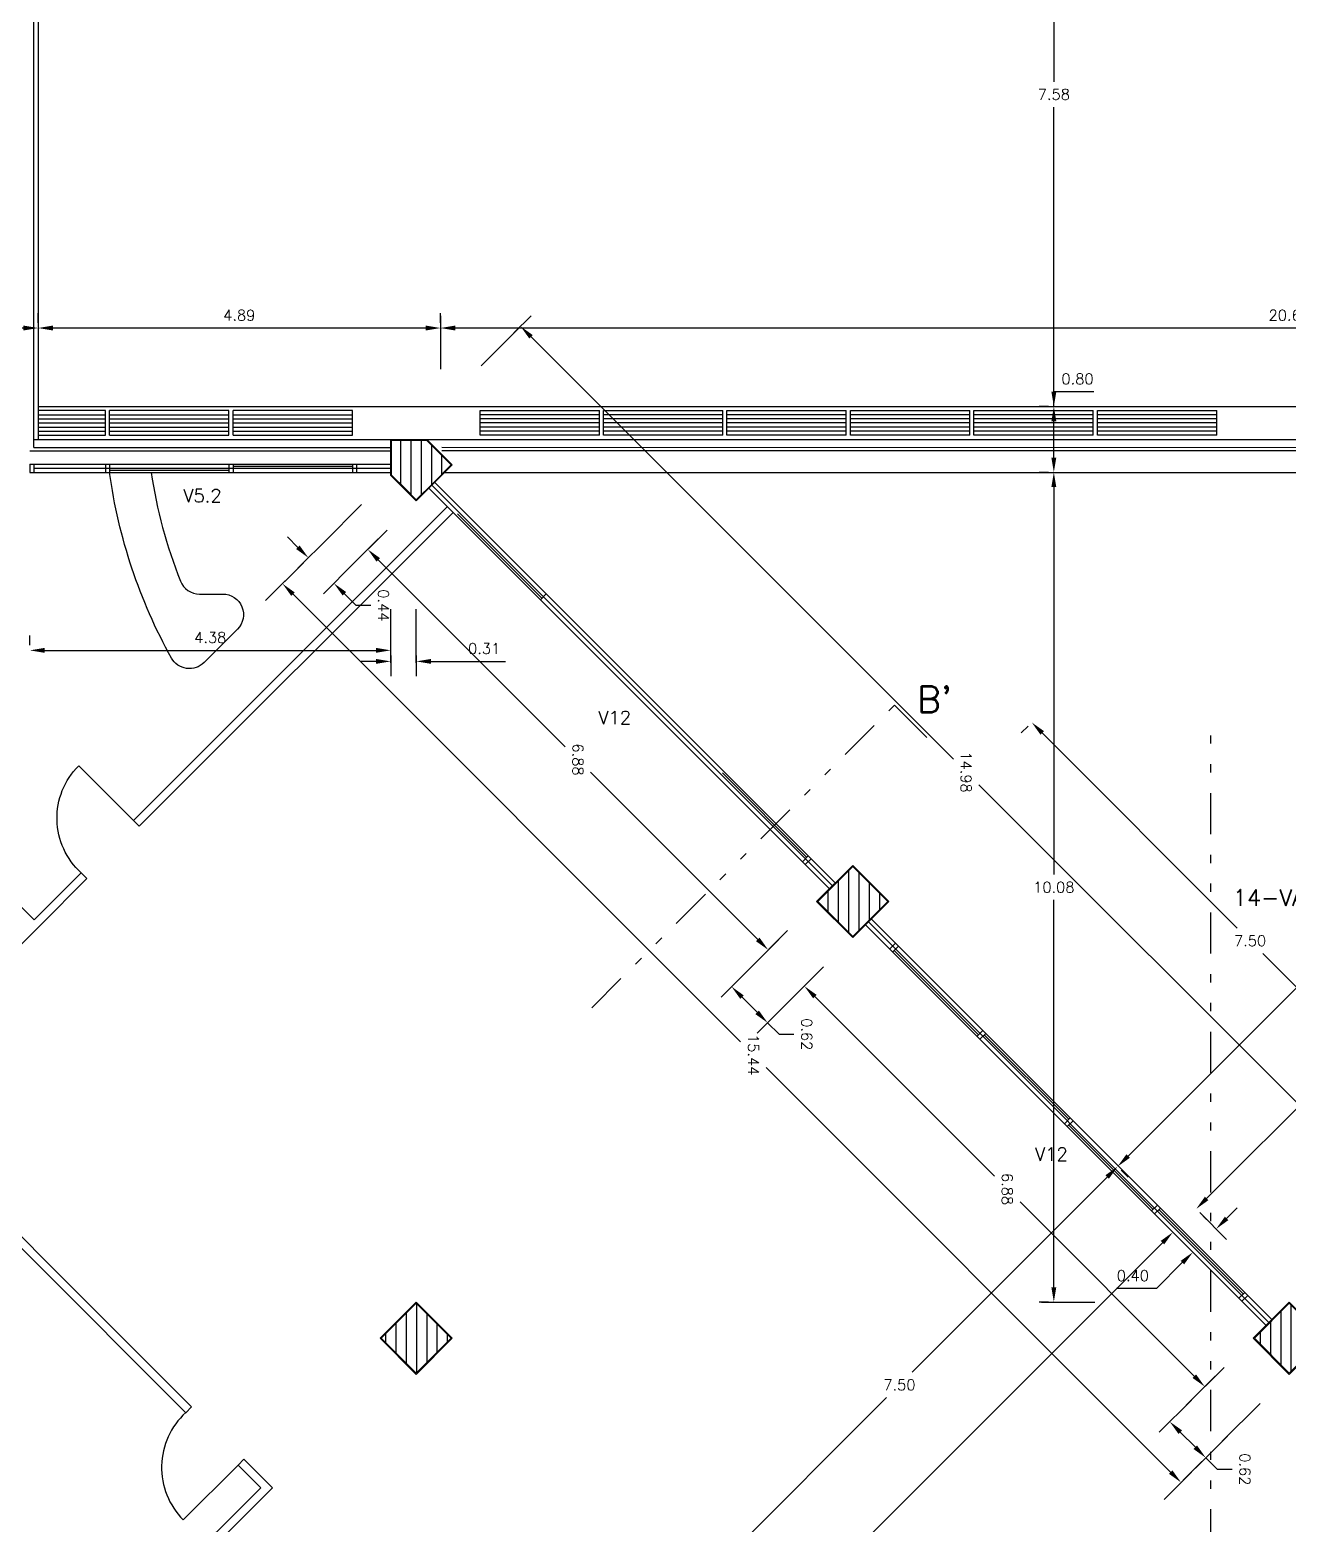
# Model space of a CAD drawing. Extents: x 19.8 to 90.6, y 5.5 to 74.
# Drawn here: x 36.23 to 51.51, y 30.37 to 48.52 of the extents above; entities that cross this region are included whole.
import ezdxf

# ---------------------------------------------------------------- set-up
doc = ezdxf.new("R2010")
doc.units = 0
doc.header["$MEASUREMENT"] = 0
for name, pattern in [('Default', [0]), ('Divide', [1.25, 0.5, -0.25, 0, -0.25, 0, -0.25]), ('Solid', [0])]:
    doc.linetypes.add(name, pattern=pattern)
doc.layers.get('DEFPOINTS').update_dxf_attribs({"linetype": 'Solid'})
for name, color, linetype in [('1st floor plan$0$1F', 15, 'Continuous'), ('1st floor plan$0$2F', 7, 'Continuous'), ('1st floor plan$0$2FIN', 7, 'Continuous'), ('1st floor plan$0$CAI', 52, 'Continuous'), ('1st floor plan$0$Doors', 142, 'Continuous'), ('1st floor plan$0$Hatch', 15, 'Continuous'), ('1st floor plan$0$Pillars', 30, 'Continuous'), ('Dimensions (COTAS)', 212, 'Solid'), ('Sections Corte', 9, 'Solid'), ('Text O', 212, 'Default'), ('Xref_Plan', 7, 'Continuous')]:
    doc.layers.add(name, color=color, linetype=linetype)
doc.layers.add('1st floor plan$0$Interior Walls', color=7, linetype='Continuous', lineweight=30)
doc.layers.add('1st floor plan$0$Partitions', color=7, linetype='Continuous', lineweight=30)
doc.styles.add('Simplex', font='SIMPLEX.SHX')
doc.dimstyles.get("Standard").update_dxf_attribs({"dimtxt": 0.13, "dimasz": 0.18, "dimexe": 0.18, "dimexo": 0.0625, "dimgap": 0.09, "dimtad": 1, "dimtih": 1, "dimtoh": 1, "dimzin": 0, "dimdsep": 46, "dimtxsty": 'Simplex', "dimcen": 0.09, "dimadec": 0, "dimazin": 0, "dimtfac": 1, "dimtofl": 0, "dimtmove": 0, "dimatfit": 3, "dimfxl": 1, "dimtolj": 1, "dimtzin": 0, "dimarcsym": 0})

# ---------------------------------------------------------------- blocks, each defined once
blk = doc.blocks.new('*D11')
at = {"layer": 'DEFPOINTS', "color": 0}
for p in [(50.112, 33.918), (50.112, 33.918), (39.484, 23.29)]:
    blk.add_point(p, dxfattribs=at)
at = {"layer": 'Dimensions (COTAS)', "color": 0, "lineweight": -2}
for p, q in [((50.068, 33.962), (49.985, 34.045)), ((49.985, 33.79), (44.953, 28.759)), ((39.612, 23.417), (44.643, 28.449)), ((39.44, 23.334), (39.357, 23.417))]:
    blk.add_line(p, q, dxfattribs=at)
at = {"layer": 'Dimensions (COTAS)', "color": 0}
for points in [[(49.964, 33.812), (50.006, 33.769), (50.112, 33.918)], [(39.59, 23.438), (39.633, 23.396), (39.484, 23.29)]]:
    blk.add_solid(points, dxfattribs=at)
at = {"layer": 'Dimensions (COTAS)', "color": 0, "insert": (44.798, 28.604), "char_height": 0.13, "attachment_point": 5, "style": 'Simplex'}
blk.add_mtext('\\A1;15.03', dxfattribs=at)
blk = doc.blocks.new('*D19')
at = {"layer": 'DEFPOINTS', "color": 0}
for p in [(19.979, 33.285), (19.869, 33.175), (46.944, 6.1)]:
    blk.add_point(p, dxfattribs=at)
at = {"layer": 'Dimensions (COTAS)', "color": 0, "lineweight": -2}
for p, q in [((19.913, 33.219), (20.106, 33.412)), ((20.106, 33.158), (33.361, 19.902)), ((46.927, 6.337), (33.671, 19.592)), ((46.988, 6.144), (47.181, 6.337))]:
    blk.add_line(p, q, dxfattribs=at)
at = {"layer": 'Dimensions (COTAS)', "color": 0}
for points in [[(20.127, 33.179), (20.085, 33.136), (19.979, 33.285)], [(46.948, 6.358), (46.906, 6.316), (47.054, 6.21)]]:
    blk.add_solid(points, dxfattribs=at)
at = {"layer": 'Dimensions (COTAS)', "color": 0, "insert": (33.516, 19.747), "char_height": 0.13, "attachment_point": 5, "rotation": 270, "style": 'Simplex'}
blk.add_mtext('\\A1;38.29', dxfattribs=at)
blk = doc.blocks.new('*D20')
at = {"layer": 'DEFPOINTS', "color": 0}
for p in [(23.949, 36.873), (21.584, 34.508), (50.466, 10.357)]:
    blk.add_point(p, dxfattribs=at)
at = {"layer": 'Dimensions (COTAS)', "color": 0, "lineweight": -2}
for p, q in [((23.905, 36.829), (21.456, 34.38)), ((21.711, 34.38), (34.687, 21.404)), ((47.973, 8.118), (34.997, 21.094)), ((50.421, 10.312), (47.973, 7.864))]:
    blk.add_line(p, q, dxfattribs=at)
at = {"layer": 'Dimensions (COTAS)', "color": 0}
for points in [[(21.732, 34.401), (21.69, 34.359), (21.584, 34.508)], [(47.994, 8.14), (47.952, 8.097), (48.1, 7.991)]]:
    blk.add_solid(points, dxfattribs=at)
at = {"layer": 'Dimensions (COTAS)', "color": 0, "insert": (34.842, 21.249), "char_height": 0.13, "attachment_point": 5, "rotation": 270, "style": 'Simplex'}
blk.add_mtext('\\A1;37.50', dxfattribs=at)
blk = doc.blocks.new('L')
at = {"color": 0}
blk.add_line((0, 0.15), (0, -0.5), dxfattribs=at)
blk = doc.blocks.new('*D69')
at = {"layer": 'DEFPOINTS', "color": 0}
for p in [(42.187, 44.92), (42.063, 44.795), (52.658, 34.201)]:
    blk.add_point(p, dxfattribs=at)
at = {"layer": 'Dimensions (COTAS)', "color": 0, "lineweight": -2}
for p, q in [((42.107, 44.84), (42.315, 45.048)), ((42.315, 44.793), (47.445, 39.662)), ((52.655, 34.453), (47.755, 39.352)), ((52.702, 34.245), (52.91, 34.453))]:
    blk.add_line(p, q, dxfattribs=at)
at = {"layer": 'Dimensions (COTAS)', "color": 0}
for points in [[(42.336, 44.814), (42.294, 44.772), (42.187, 44.92)], [(52.676, 34.474), (52.634, 34.431), (52.782, 34.325)]]:
    blk.add_solid(points, dxfattribs=at)
at = {"layer": 'Dimensions (COTAS)', "color": 0, "insert": (47.6, 39.507), "char_height": 0.13, "attachment_point": 5, "rotation": 270, "style": 'Simplex'}
blk.add_mtext('\\A1;14.98', dxfattribs=at)
blk = doc.blocks.new('*D70')
at = {"layer": 'DEFPOINTS', "color": 0}
for p in [(39.295, 41.795), (39.196, 41.695), (50.112, 30.778)]:
    blk.add_point(p, dxfattribs=at)
at = {"layer": 'Dimensions (COTAS)', "color": 0, "lineweight": -2}
for p, q in [((39.24, 41.739), (39.423, 41.922)), ((39.423, 41.667), (44.861, 36.229)), ((50.085, 31.005), (45.171, 35.919)), ((50.156, 30.822), (50.339, 31.005))]:
    blk.add_line(p, q, dxfattribs=at)
at = {"layer": 'Dimensions (COTAS)', "color": 0}
for points in [[(39.444, 41.688), (39.402, 41.646), (39.295, 41.795)], [(50.106, 31.026), (50.064, 30.984), (50.212, 30.878)]]:
    blk.add_solid(points, dxfattribs=at)
at = {"layer": 'Dimensions (COTAS)', "color": 0, "insert": (45.016, 36.074), "char_height": 0.13, "attachment_point": 5, "rotation": 270, "style": 'Simplex'}
blk.add_mtext('\\A1;15.44', dxfattribs=at)
blk = doc.blocks.new('*D71')
at = {"layer": 'DEFPOINTS', "color": 0}
for p in [(49.441, 34.716), (44.138, 29.412), (44.138, 29.412)]:
    blk.add_point(p, dxfattribs=at)
at = {"layer": 'Dimensions (COTAS)', "color": 0, "lineweight": -2}
for p, q in [((49.485, 34.671), (49.568, 34.588)), ((49.314, 34.588), (46.945, 32.219)), ((44.265, 29.54), (46.635, 31.909)), ((44.094, 29.457), (44.011, 29.54))]:
    blk.add_line(p, q, dxfattribs=at)
at = {"layer": 'Dimensions (COTAS)', "color": 0}
for points in [[(49.293, 34.61), (49.335, 34.567), (49.441, 34.716)], [(44.244, 29.561), (44.286, 29.518), (44.138, 29.412)]]:
    blk.add_solid(points, dxfattribs=at)
at = {"layer": 'Dimensions (COTAS)', "color": 0, "insert": (46.79, 32.064), "char_height": 0.13, "attachment_point": 5, "style": 'Simplex'}
blk.add_mtext('\\A1;7.50', dxfattribs=at)
blk = doc.blocks.new('*D72')
at = {"layer": 'DEFPOINTS', "color": 0}
for p in [(45.078, 37.227), (44.751, 36.9), (45.516, 36.788)]:
    blk.add_point(p, dxfattribs=at)
at = {"layer": 'Dimensions (COTAS)', "color": 0, "lineweight": -2}
for p, q in [((45.033, 37.183), (44.623, 36.772)), ((44.878, 36.772), (45.062, 36.589)), ((45.472, 36.744), (45.062, 36.334)), ((45.189, 36.461), (45.329, 36.322)), ((45.329, 36.322), (45.509, 36.322))]:
    blk.add_line(p, q, dxfattribs=at)
at = {"layer": 'Dimensions (COTAS)', "color": 0}
for points in [[(44.899, 36.794), (44.857, 36.751), (44.751, 36.9)], [(45.083, 36.61), (45.04, 36.567), (45.189, 36.461)]]:
    blk.add_solid(points, dxfattribs=at)
at = {"layer": 'Dimensions (COTAS)', "color": 0, "insert": (45.664, 36.322), "char_height": 0.13, "attachment_point": 5, "rotation": 270, "style": 'Simplex'}
blk.add_mtext('\\A1;0.62', dxfattribs=at)
blk = doc.blocks.new('*D74')
at = {"layer": 'DEFPOINTS', "color": 0}
for p in [(41.214, 44.9), (41.214, 44.9), (61.838, 45)]:
    blk.add_point(p, dxfattribs=at)
at = {"layer": 'Dimensions (COTAS)', "color": 0, "lineweight": -2}
for p, q in [((41.214, 44.837), (41.214, 44.72)), ((61.658, 44.9), (41.394, 44.9)), ((61.838, 44.937), (61.838, 44.72))]:
    blk.add_line(p, q, dxfattribs=at)
at = {"layer": 'Dimensions (COTAS)', "color": 0}
for points in [[(41.394, 44.93), (41.394, 44.87), (41.214, 44.9)], [(61.658, 44.93), (61.658, 44.87), (61.838, 44.9)]]:
    blk.add_solid(points, dxfattribs=at)
at = {"layer": 'Dimensions (COTAS)', "color": 0, "insert": (51.526, 45.055), "char_height": 0.13, "attachment_point": 5, "style": 'Simplex'}
blk.add_mtext('\\A1;20.62', dxfattribs=at)
blk = doc.blocks.new('*D109')
at = {"layer": 'DEFPOINTS', "color": 0}
for p in [(40.332, 42.211), (40.213, 42.092), (45.078, 37.227)]:
    blk.add_point(p, dxfattribs=at)
at = {"layer": 'Dimensions (COTAS)', "color": 0, "lineweight": -2}
for p, q in [((40.257, 42.136), (40.459, 42.338)), ((40.459, 42.084), (42.729, 39.814)), ((45.07, 37.473), (43.039, 39.504)), ((45.122, 37.271), (45.324, 37.473))]:
    blk.add_line(p, q, dxfattribs=at)
at = {"layer": 'Dimensions (COTAS)', "color": 0}
for points in [[(40.48, 42.105), (40.438, 42.062), (40.332, 42.211)], [(45.091, 37.495), (45.048, 37.452), (45.197, 37.346)]]:
    blk.add_solid(points, dxfattribs=at)
at = {"layer": 'Dimensions (COTAS)', "color": 0, "insert": (42.884, 39.659), "char_height": 0.13, "attachment_point": 5, "rotation": 270, "style": 'Simplex'}
blk.add_mtext('\\A1;6.88', dxfattribs=at)
blk = doc.blocks.new('*D144')
at = {"layer": 'DEFPOINTS', "color": 0}
for p in [(36.226, 40.985), (40.61, 40.985), (40.61, 40.985)]:
    blk.add_point(p, dxfattribs=at)
at = {"layer": 'Dimensions (COTAS)', "color": 0, "lineweight": -2}
for p, q in [((36.226, 41.047), (36.226, 41.165)), ((40.61, 41.047), (40.61, 41.165)), ((36.406, 40.985), (40.43, 40.985))]:
    blk.add_line(p, q, dxfattribs=at)
at = {"layer": 'Dimensions (COTAS)', "color": 0}
for points in [[(36.406, 41.015), (36.406, 40.955), (36.226, 40.985)], [(40.43, 41.015), (40.43, 40.955), (40.61, 40.985)]]:
    blk.add_solid(points, dxfattribs=at)
at = {"layer": 'Dimensions (COTAS)', "color": 0, "insert": (38.418, 41.14), "char_height": 0.13, "attachment_point": 5, "style": 'Simplex'}
blk.add_mtext('\\A1;4.38', dxfattribs=at)
blk = doc.blocks.new('*D145')
at = {"layer": 'DEFPOINTS', "color": 0}
for p in [(40.61, 40.985), (40.92, 40.985), (40.92, 40.851)]:
    blk.add_point(p, dxfattribs=at)
at = {"layer": 'Dimensions (COTAS)', "color": 0, "lineweight": -2}
for p, q in [((40.43, 40.851), (40.25, 40.851)), ((40.61, 40.922), (40.61, 40.671)), ((40.92, 40.922), (40.92, 40.671)), ((41.1, 40.851), (42.005, 40.851))]:
    blk.add_line(p, q, dxfattribs=at)
at = {"layer": 'Dimensions (COTAS)', "color": 0}
for points in [[(40.43, 40.881), (40.43, 40.821), (40.61, 40.851)], [(41.1, 40.881), (41.1, 40.821), (40.92, 40.851)]]:
    blk.add_solid(points, dxfattribs=at)
at = {"layer": 'Dimensions (COTAS)', "color": 0, "insert": (41.745, 41.006), "char_height": 0.13, "attachment_point": 5, "style": 'Simplex'}
blk.add_mtext('\\A1;0.31', dxfattribs=at)
blk = doc.blocks.new('*D148')
at = {"layer": 'DEFPOINTS', "color": 0}
for p in [(34.201, 44.9), (34.201, 44.9), (36.326, 44.9)]:
    blk.add_point(p, dxfattribs=at)
at = {"layer": 'Dimensions (COTAS)', "color": 0, "lineweight": -2}
for p, q in [((34.201, 44.962), (34.201, 45.08)), ((36.146, 44.9), (34.381, 44.9)), ((36.326, 44.837), (36.326, 44.72))]:
    blk.add_line(p, q, dxfattribs=at)
at = {"layer": 'Dimensions (COTAS)', "color": 0}
for points in [[(34.381, 44.93), (34.381, 44.87), (34.201, 44.9)], [(36.146, 44.93), (36.146, 44.87), (36.326, 44.9)]]:
    blk.add_solid(points, dxfattribs=at)
at = {"layer": 'Dimensions (COTAS)', "color": 0, "insert": (35.264, 45.055), "char_height": 0.13, "attachment_point": 5, "style": 'Simplex'}
blk.add_mtext('\\A1;2.13', dxfattribs=at)
blk = doc.blocks.new('*D180')
at = {"layer": 'DEFPOINTS', "color": 0}
for p in [(39.903, 42.402), (39.61, 42.109), (40.213, 42.092)]:
    blk.add_point(p, dxfattribs=at)
at = {"layer": 'Dimensions (COTAS)', "color": 0, "lineweight": -2}
for p, q in [((39.483, 42.236), (39.356, 42.364)), ((39.858, 42.357), (39.483, 41.982)), ((40.168, 42.047), (39.793, 41.672)), ((40.047, 41.672), (40.187, 41.532)), ((40.187, 41.532), (40.367, 41.532))]:
    blk.add_line(p, q, dxfattribs=at)
at = {"layer": 'Dimensions (COTAS)', "color": 0}
for points in [[(39.504, 42.258), (39.462, 42.215), (39.61, 42.109)], [(40.069, 41.693), (40.026, 41.651), (39.92, 41.799)]]:
    blk.add_solid(points, dxfattribs=at)
at = {"layer": 'Dimensions (COTAS)', "color": 0, "insert": (40.522, 41.532), "char_height": 0.13, "attachment_point": 5, "rotation": 270, "style": 'Simplex'}
blk.add_mtext('\\A1;0.44', dxfattribs=at)
blk = doc.blocks.new('*D181')
at = {"layer": 'DEFPOINTS', "color": 0}
for p in [(36.326, 44.9), (36.326, 44.9), (41.214, 44.9)]:
    blk.add_point(p, dxfattribs=at)
at = {"layer": 'Dimensions (COTAS)', "color": 0, "lineweight": -2}
for p, q in [((36.326, 44.962), (36.326, 45.08)), ((41.214, 44.962), (41.214, 45.08)), ((41.034, 44.9), (36.506, 44.9))]:
    blk.add_line(p, q, dxfattribs=at)
at = {"layer": 'Dimensions (COTAS)', "color": 0}
for points in [[(36.506, 44.93), (36.506, 44.87), (36.326, 44.9)], [(41.034, 44.93), (41.034, 44.87), (41.214, 44.9)]]:
    blk.add_solid(points, dxfattribs=at)
at = {"layer": 'Dimensions (COTAS)', "color": 0, "insert": (38.77, 45.055), "char_height": 0.13, "attachment_point": 5, "style": 'Simplex'}
blk.add_mtext('\\A1;4.89', dxfattribs=at)
blk = doc.blocks.new('*D235')
at = {"layer": 'DEFPOINTS', "color": 0}
for p in [(60.99, 44.795), (60.99, 44.795), (50.395, 34.201)]:
    blk.add_point(p, dxfattribs=at)
at = {"layer": 'Dimensions (COTAS)', "color": 0, "lineweight": -2}
for p, q in [((60.946, 44.84), (60.863, 44.923)), ((60.863, 44.668), (55.848, 39.653)), ((50.522, 34.328), (55.538, 39.343)), ((50.439, 34.156), (50.522, 34.073))]:
    blk.add_line(p, q, dxfattribs=at)
at = {"layer": 'Dimensions (COTAS)', "color": 0}
for points in [[(60.842, 44.689), (60.884, 44.647), (60.99, 44.795)], [(50.501, 34.349), (50.544, 34.307), (50.395, 34.2)]]:
    blk.add_solid(points, dxfattribs=at)
at = {"layer": 'Dimensions (COTAS)', "color": 0, "insert": (55.693, 39.498), "char_height": 0.13, "attachment_point": 5, "style": 'Simplex'}
blk.add_mtext('\\A1;14.98', dxfattribs=at)
blk = doc.blocks.new('*D236')
at = {"layer": 'DEFPOINTS', "color": 0}
for p in [(48.666, 43.147), (48.666, 43.147), (48.666, 33.069)]:
    blk.add_point(p, dxfattribs=at)
at = {"layer": 'Dimensions (COTAS)', "color": 0, "lineweight": -2}
for p, q in [((48.603, 43.147), (48.486, 43.147)), ((48.666, 42.967), (48.666, 38.263)), ((48.666, 33.249), (48.666, 37.953)), ((48.603, 33.069), (48.486, 33.069))]:
    blk.add_line(p, q, dxfattribs=at)
at = {"layer": 'Dimensions (COTAS)', "color": 0}
for points in [[(48.636, 42.967), (48.696, 42.967), (48.666, 43.147)], [(48.636, 33.249), (48.696, 33.249), (48.666, 33.069)]]:
    blk.add_solid(points, dxfattribs=at)
at = {"layer": 'Dimensions (COTAS)', "color": 0, "insert": (48.666, 38.108), "char_height": 0.13, "attachment_point": 5, "style": 'Simplex'}
blk.add_mtext('\\A1;10.08', dxfattribs=at)
blk = doc.blocks.new('*D239')
at = {"layer": 'DEFPOINTS', "color": 0}
for p in [(50.395, 34.2), (50.638, 33.958), (50.112, 33.918)]:
    blk.add_point(p, dxfattribs=at)
at = {"layer": 'Dimensions (COTAS)', "color": 0, "lineweight": -2}
for p, q in [((50.439, 34.156), (50.765, 33.831)), ((50.765, 34.085), (50.892, 34.213)), ((50.157, 33.873), (50.482, 33.548)), ((50.227, 33.548), (49.914, 33.235)), ((49.914, 33.235), (49.428, 33.235))]:
    blk.add_line(p, q, dxfattribs=at)
at = {"layer": 'Dimensions (COTAS)', "color": 0}
for points in [[(50.744, 34.107), (50.786, 34.064), (50.638, 33.958)], [(50.206, 33.569), (50.249, 33.527), (50.355, 33.675)]]:
    blk.add_solid(points, dxfattribs=at)
at = {"layer": 'Dimensions (COTAS)', "color": 0, "insert": (49.626, 33.39), "char_height": 0.13, "attachment_point": 5, "style": 'Simplex'}
blk.add_mtext('\\A1;0.40', dxfattribs=at)
blk = doc.blocks.new('*D241')
at = {"layer": 'DEFPOINTS', "color": 0}
for p in [(45.635, 36.907), (45.516, 36.788), (50.381, 31.923)]:
    blk.add_point(p, dxfattribs=at)
at = {"layer": 'Dimensions (COTAS)', "color": 0, "lineweight": -2}
for p, q in [((45.56, 36.832), (45.762, 37.034)), ((45.762, 36.78), (47.945, 34.597)), ((50.372, 32.169), (48.255, 34.287)), ((50.425, 31.968), (50.627, 32.169))]:
    blk.add_line(p, q, dxfattribs=at)
at = {"layer": 'Dimensions (COTAS)', "color": 0}
for points in [[(45.783, 36.801), (45.741, 36.759), (45.635, 36.907)], [(50.394, 32.191), (50.351, 32.148), (50.5, 32.042)]]:
    blk.add_solid(points, dxfattribs=at)
at = {"layer": 'Dimensions (COTAS)', "color": 0, "insert": (48.1, 34.442), "char_height": 0.13, "attachment_point": 5, "rotation": 270, "style": 'Simplex'}
blk.add_mtext('\\A1;6.88', dxfattribs=at)
blk = doc.blocks.new('*D242')
at = {"layer": 'DEFPOINTS', "color": 0}
for p in [(50.381, 31.923), (50.074, 31.617), (50.819, 31.485)]:
    blk.add_point(p, dxfattribs=at)
at = {"layer": 'Dimensions (COTAS)', "color": 0, "lineweight": -2}
for p, q in [((50.337, 31.879), (49.947, 31.489)), ((50.201, 31.489), (50.385, 31.305)), ((50.775, 31.441), (50.385, 31.051)), ((50.512, 31.178), (50.652, 31.038)), ((50.652, 31.038), (50.832, 31.038))]:
    blk.add_line(p, q, dxfattribs=at)
at = {"layer": 'Dimensions (COTAS)', "color": 0}
for points in [[(50.223, 31.511), (50.18, 31.468), (50.074, 31.617)], [(50.406, 31.327), (50.364, 31.284), (50.512, 31.178)]]:
    blk.add_solid(points, dxfattribs=at)
at = {"layer": 'Dimensions (COTAS)', "color": 0, "insert": (50.987, 31.038), "char_height": 0.13, "attachment_point": 5, "rotation": 270, "style": 'Simplex'}
blk.add_mtext('\\A1;0.62', dxfattribs=at)
blk = doc.blocks.new('*D244')
at = {"layer": 'DEFPOINTS', "color": 0}
for p in [(54.744, 40.019), (49.441, 34.716), (49.441, 34.716)]:
    blk.add_point(p, dxfattribs=at)
at = {"layer": 'Dimensions (COTAS)', "color": 0, "lineweight": -2}
for p, q in [((54.789, 39.975), (54.872, 39.892)), ((54.617, 39.892), (52.248, 37.522)), ((49.568, 34.843), (51.938, 37.212)), ((49.485, 34.671), (49.568, 34.588))]:
    blk.add_line(p, q, dxfattribs=at)
at = {"layer": 'Dimensions (COTAS)', "color": 0}
for points in [[(54.596, 39.913), (54.638, 39.87), (54.744, 40.019)], [(49.547, 34.864), (49.59, 34.822), (49.441, 34.716)]]:
    blk.add_solid(points, dxfattribs=at)
at = {"layer": 'Dimensions (COTAS)', "color": 0, "insert": (52.093, 37.367), "char_height": 0.13, "attachment_point": 5, "style": 'Simplex'}
blk.add_mtext('\\A1;7.50', dxfattribs=at)
blk = doc.blocks.new('*D245')
at = {"layer": 'DEFPOINTS', "color": 0}
for p in [(48.398, 40.109), (53.702, 34.806), (53.702, 34.806)]:
    blk.add_point(p, dxfattribs=at)
at = {"layer": 'Dimensions (COTAS)', "color": 0, "lineweight": -2}
for p, q in [((48.354, 40.065), (48.271, 39.982)), ((48.526, 39.982), (50.895, 37.612)), ((53.574, 34.933), (51.205, 37.302)), ((53.657, 34.761), (53.574, 34.678))]:
    blk.add_line(p, q, dxfattribs=at)
at = {"layer": 'Dimensions (COTAS)', "color": 0}
for points in [[(48.547, 40.003), (48.504, 39.96), (48.398, 40.109)], [(53.595, 34.954), (53.553, 34.912), (53.702, 34.806)]]:
    blk.add_solid(points, dxfattribs=at)
at = {"layer": 'Dimensions (COTAS)', "color": 0, "insert": (51.05, 37.457), "char_height": 0.13, "attachment_point": 5, "style": 'Simplex'}
blk.add_mtext('\\A1;7.50', dxfattribs=at)
blk = doc.blocks.new('*D249')
at = {"layer": 'DEFPOINTS', "color": 0}
for p in [(48.666, 51.527), (48.666, 51.527), (48.666, 43.947)]:
    blk.add_point(p, dxfattribs=at)
at = {"layer": 'Dimensions (COTAS)', "color": 0, "lineweight": -2}
for p, q in [((48.603, 51.527), (48.486, 51.527)), ((48.666, 51.347), (48.666, 47.892)), ((48.666, 44.127), (48.666, 47.582)), ((48.603, 43.947), (48.486, 43.947))]:
    blk.add_line(p, q, dxfattribs=at)
at = {"layer": 'Dimensions (COTAS)', "color": 0}
for points in [[(48.636, 51.347), (48.696, 51.347), (48.666, 51.527)], [(48.636, 44.127), (48.696, 44.127), (48.666, 43.947)]]:
    blk.add_solid(points, dxfattribs=at)
at = {"layer": 'Dimensions (COTAS)', "color": 0, "insert": (48.666, 47.737), "char_height": 0.13, "attachment_point": 5, "style": 'Simplex'}
blk.add_mtext('\\A1;7.58', dxfattribs=at)
blk = doc.blocks.new('*D250')
at = {"layer": 'DEFPOINTS', "color": 0}
for p in [(48.666, 43.947), (48.666, 43.947), (48.666, 43.147)]:
    blk.add_point(p, dxfattribs=at)
at = {"layer": 'Dimensions (COTAS)', "color": 0, "lineweight": -2}
for p, q in [((48.666, 43.947), (48.666, 44.127)), ((48.666, 44.127), (49.152, 44.127)), ((48.603, 43.947), (48.486, 43.947)), ((48.666, 43.327), (48.666, 43.767)), ((48.603, 43.147), (48.486, 43.147))]:
    blk.add_line(p, q, dxfattribs=at)
at = {"layer": 'Dimensions (COTAS)', "color": 0}
for points in [[(48.636, 43.767), (48.696, 43.767), (48.666, 43.947)], [(48.636, 43.327), (48.696, 43.327), (48.666, 43.147)]]:
    blk.add_solid(points, dxfattribs=at)
at = {"layer": 'Dimensions (COTAS)', "color": 0, "insert": (48.954, 44.282), "char_height": 0.13, "attachment_point": 5, "style": 'Simplex'}
blk.add_mtext('\\A1;0.80', dxfattribs=at)
blk = doc.blocks.new('1st floor plan$0$P2')
at = {"layer": '1st floor plan$0$Hatch'}
h = blk.add_hatch(dxfattribs=at)
h.set_pattern_fill('ANSI31', color=256, style=0)
h.set_pattern_definition([(45, (-41.75321, -29.09718), (-0.08838835, 0.08838835), [])])
h.paths.add_polyline_path([(-0.3, 0.3), (-0.3, -0.3), (0.3, -0.3), (0.3, 0.3)])
at = {"layer": '1st floor plan$0$Pillars'}
blk.add_lwpolyline([(-0.3, -0.3), (0.3, -0.3), (0.3, 0.3), (-0.3, 0.3)], close=True, dxfattribs=at)
blk = doc.blocks.new('1st floor plan$0$P5')
at = {"layer": '1st floor plan$0$Partitions'}
blk.add_lwpolyline([(-0.31, -0.31), (-0.31, 0.31), (0.31, 0.31), (0.31, -0.31)], close=True, dxfattribs=at)
at = {"layer": '1st floor plan$0$Interior Walls'}
blk.add_blockref('1st floor plan$0$P2', (0, 0), dxfattribs=at)
blk = doc.blocks.new('1st floor plan$0$Door 1')
blk.add_line((0, 0), (0, 0.941))
blk.add_arc((0, 0.041), 0.9, 357.3627, 90)
blk = doc.blocks.new('1st floor plan$0$P4')
at = {"layer": '1st floor plan$0$Hatch'}
h = blk.add_hatch(dxfattribs=at)
h.set_pattern_fill('ANSI31', color=256, angle=45, style=0)
h.set_pattern_definition([(90, (-42.26722, -42.72792), (-0.125, 3e-17), [])])
h.paths.add_polyline_path([(0.424, 0), (0.124, 0.3), (-0.3, 0.3), (-0.3, 0), (-0.3, -0.124), (-0.124, -0.3), (0, -0.424), (0.212, -0.212)])
at = {"layer": '1st floor plan$0$Partitions'}
blk.add_lwpolyline([(-0.31, -0.128), (-0.31, 0), (-0.31, 0.31), (0.129, 0.31), (0.438, 0), (0.219, -0.219), (0, -0.438), (-0.131, -0.307)], close=True, dxfattribs=at)
at = {"layer": '1st floor plan$0$Pillars'}
blk.add_lwpolyline([(-0.3, -0.124), (-0.3, 0), (-0.3, 0.3), (0.124, 0.3), (0.424, 0), (0.212, -0.212), (0, -0.424), (-0.124, -0.3)], close=True, dxfattribs=at)
blk = doc.blocks.new('1st floor plan')
at = {"layer": '1st floor plan$0$1F'}
for p, q in [((36.326, 43.947), (71.701, 43.947)), ((37.145, 43.897), (36.326, 43.897)), ((36.326, 43.847), (37.145, 43.847)), ((36.326, 43.797), (37.145, 43.797)), ((36.326, 43.747), (37.145, 43.747)), ((37.145, 43.597), (37.145, 43.897)), ((38.645, 43.897), (37.195, 43.897)), ((37.195, 43.597), (37.195, 43.897)), ((37.195, 43.847), (38.645, 43.847)), ((37.195, 43.797), (38.645, 43.797)), ((37.195, 43.747), (38.645, 43.747)), ((38.645, 43.597), (38.645, 43.897)), ((40.145, 43.897), (38.695, 43.897)), ((38.695, 43.597), (38.695, 43.897)), ((38.695, 43.847), (40.145, 43.847)), ((38.695, 43.797), (40.145, 43.797)), ((38.695, 43.747), (40.145, 43.747)), ((40.145, 43.597), (40.145, 43.897)), ((41.695, 43.897), (43.145, 43.897)), ((41.695, 43.597), (41.695, 43.897)), ((43.145, 43.847), (41.695, 43.847)), ((43.145, 43.797), (41.695, 43.797)), ((43.145, 43.747), (41.695, 43.747)), ((43.145, 43.597), (43.145, 43.897)), ((43.195, 43.897), (44.645, 43.897)), ((43.195, 43.597), (43.195, 43.897)), ((44.645, 43.847), (43.195, 43.847)), ((44.645, 43.797), (43.195, 43.797)), ((44.645, 43.747), (43.195, 43.747)), ((44.645, 43.597), (44.645, 43.897)), ((44.695, 43.897), (46.145, 43.897)), ((44.695, 43.597), (44.695, 43.897)), ((46.145, 43.847), (44.695, 43.847)), ((46.145, 43.797), (44.695, 43.797)), ((46.145, 43.747), (44.695, 43.747)), ((46.145, 43.597), (46.145, 43.897)), ((46.195, 43.897), (47.645, 43.897)), ((46.195, 43.597), (46.195, 43.897)), ((47.645, 43.847), (46.195, 43.847)), ((47.645, 43.797), (46.195, 43.797)), ((47.645, 43.747), (46.195, 43.747)), ((47.645, 43.597), (47.645, 43.897)), ((47.695, 43.897), (49.145, 43.897)), ((47.695, 43.597), (47.695, 43.897)), ((49.145, 43.847), (47.695, 43.847)), ((49.145, 43.797), (47.695, 43.797)), ((49.145, 43.747), (47.695, 43.747)), ((49.145, 43.597), (49.145, 43.897)), ((49.195, 43.897), (50.645, 43.897)), ((49.195, 43.597), (49.195, 43.897)), ((50.645, 43.847), (49.195, 43.847)), ((50.645, 43.797), (49.195, 43.797)), ((50.645, 43.747), (49.195, 43.747)), ((50.645, 43.597), (50.645, 43.897)), ((36.326, 43.697), (37.145, 43.697)), ((36.326, 43.647), (37.145, 43.647)), ((36.326, 43.597), (37.145, 43.597)), ((37.195, 43.697), (38.645, 43.697)), ((37.195, 43.647), (38.645, 43.647)), ((37.195, 43.597), (38.645, 43.597)), ((38.695, 43.697), (40.145, 43.697)), ((38.695, 43.647), (40.145, 43.647)), ((38.695, 43.597), (40.145, 43.597)), ((43.145, 43.697), (41.695, 43.697)), ((43.145, 43.647), (41.695, 43.647)), ((43.145, 43.597), (41.695, 43.597)), ((44.645, 43.697), (43.195, 43.697)), ((44.645, 43.647), (43.195, 43.647)), ((44.645, 43.597), (43.195, 43.597)), ((46.145, 43.697), (44.695, 43.697)), ((46.145, 43.647), (44.695, 43.647)), ((46.145, 43.597), (44.695, 43.597)), ((47.645, 43.697), (46.195, 43.697)), ((47.645, 43.647), (46.195, 43.647)), ((47.645, 43.597), (46.195, 43.597)), ((49.145, 43.697), (47.695, 43.697)), ((49.145, 43.647), (47.695, 43.647)), ((49.145, 43.597), (47.695, 43.597)), ((50.645, 43.697), (49.195, 43.697)), ((50.645, 43.647), (49.195, 43.647)), ((50.645, 43.597), (49.195, 43.597)), ((41.048, 43.547), (62.005, 43.547)), ((41.268, 43.147), (61.785, 43.147))]:
    blk.add_line(p, q, dxfattribs=at)
at = {"layer": '1st floor plan$0$2F'}
for p, q in [((36.226, 43.407), (40.61, 43.407)), ((36.276, 43.547), (40.61, 43.547)), ((36.276, 43.447), (40.61, 43.447)), ((61.904, 43.446), (41.23, 43.447)), ((61.864, 43.406), (41.23, 43.407))]:
    blk.add_line(p, q, dxfattribs=at)
at = {"layer": '1st floor plan$0$2FIN'}
for p, q in [((36.276, 43.447), (36.276, 51.927)), ((36.326, 51.927), (36.326, 43.547))]:
    blk.add_line(p, q, dxfattribs=at)
at = {"layer": '1st floor plan$0$CAI'}
for p, q in [((36.226, 43.247), (40.61, 43.247)), ((36.226, 43.247), (36.226, 43.147)), ((36.276, 43.247), (36.276, 43.147)), ((36.276, 43.197), (40.61, 43.197)), ((37.145, 43.247), (37.145, 43.147)), ((37.195, 43.247), (37.195, 43.147)), ((38.645, 43.247), (38.645, 43.147)), ((38.695, 43.247), (38.695, 43.147)), ((40.145, 43.247), (40.145, 43.147)), ((40.195, 43.247), (40.195, 43.147)), ((36.226, 43.147), (40.61, 43.147)), ((41.146, 43.025), (46.011, 38.16)), ((41.075, 42.954), (45.94, 38.09)), ((41.111, 42.99), (45.976, 38.125)), ((42.5, 41.671), (42.43, 41.6)), ((45.682, 38.489), (45.612, 38.418)), ((45.718, 38.454), (45.647, 38.383)), ((46.379, 37.651), (51.244, 32.786)), ((46.414, 37.686), (51.279, 32.822)), ((46.449, 37.722), (51.314, 32.857)), ((46.743, 37.428), (46.672, 37.358)), ((46.778, 37.393), (46.708, 37.322)), ((47.804, 36.368), (47.733, 36.297)), ((47.839, 36.332), (47.768, 36.262)), ((48.864, 35.307), (48.794, 35.236)), ((48.9, 35.272), (48.829, 35.201)), ((49.925, 34.246), (49.854, 34.176)), ((49.96, 34.211), (49.89, 34.14)), ((50.986, 33.186), (50.915, 33.115)), ((51.021, 33.15), (50.95, 33.08))]:
    blk.add_line(p, q, dxfattribs=at)
at = {"layer": '1st floor plan$0$CAI', "color": 15}
for p, q in [((38.695, 43.222), (40.145, 43.222)), ((37.195, 43.172), (38.645, 43.172)), ((41.422, 42.643), (42.447, 41.618)), ((44.639, 39.497), (45.665, 38.471)), ((46.725, 37.34), (47.751, 36.315)), ((47.821, 36.315), (48.847, 35.289)), ((48.847, 35.219), (49.872, 34.193)), ((49.943, 34.193), (50.968, 33.168))]:
    blk.add_line(p, q, dxfattribs=at)
at = {"layer": '1st floor plan$0$Interior Walls'}
for p, q in [((45.976, 37.757), (46.046, 37.686)), ((33.84, 35.132), (36.348, 37.64))]:
    blk.add_line(p, q, dxfattribs=at)
blk.add_lwpolyline([(37.7, 43.147, 0.058023), (38.055, 41.827, 0.307168), (38.287, 41.669), (38.571, 41.669, -0.668179), (38.748, 41.242), (38.342, 40.836, -0.497876), (37.947, 40.891, -0.093534), (37.195, 43.147)], format="xyb", dxfattribs=at)
for points in [[(41.298, 42.732), (37.485, 38.918), (37.556, 38.848), (41.369, 42.661)], [(36.055, 37.934), (36.278, 37.711), (36.849, 38.283), (36.92, 38.212), (36.348, 37.64)], [(34.277, 35.569), (38.12, 31.725), (38.19, 31.796), (34.347, 35.639)], [(35.863, 27.519), (39.173, 30.813), (38.826, 31.16), (38.755, 31.09), (39.032, 30.813), (35.792, 27.59)]]:
    blk.add_lwpolyline(points, dxfattribs=at)
at = {"layer": '1st floor plan$0$Doors', "xscale": -1, "rotation": 45.00000000000065}
blk.add_blockref('1st floor plan$0$Door 1', (37.485, 38.918), dxfattribs=at)
at = {"layer": '1st floor plan$0$Doors', "rotation": 134.9999574967671}
blk.add_blockref('1st floor plan$0$Door 1', (38.755, 31.09), dxfattribs=at)
at = {"layer": '1st floor plan$0$Partitions'}
blk.add_blockref('1st floor plan$0$P4', (40.92, 43.237), dxfattribs=at)
at = {"layer": '1st floor plan$0$Partitions', "rotation": 45.00000000000007}
for p in [(46.223, 37.934), (40.92, 32.63), (51.526, 32.63)]:
    blk.add_blockref('1st floor plan$0$P5', p, dxfattribs=at)

msp = doc.modelspace()

# ---------------------------------------------------------------- linework, layer by layer
at = {"layer": 'Sections Corte', "linetype": 'Divide'}
for p, q in [((43.054, 36.644), (46.729, 40.318)), ((50.572, 28.602), (50.572, 40.18))]:
    msp.add_line(p, q, dxfattribs=at)
at = {"layer": 'Sections Corte'}
msp.add_line((46.729, 40.318), (47.123, 39.925), dxfattribs=at)

# ---------------------------------------------------------------- block references
at = {"layer": 'Dimensions (COTAS)'}
for p, rotation in [((41.214, 44.9), 359.9999999999999), ((40.61, 40.985), 180.0000000000034), ((40.92, 40.985), 180.0000000000034), ((48.666, 33.069), 90.00000000000323)]:
    msp.add_blockref('L', p, dxfattribs=dict(at, rotation=rotation))
at = {"layer": 'Dimensions (COTAS)', "xscale": -1}
for p, rotation in [((42.063, 44.795), 314.9999999999962), ((39.903, 42.402), 134.9999359089522), ((40.213, 42.092), 134.9999359089522), ((39.196, 41.695), 134.9999359089522), ((45.078, 37.227), 134.9999359089522), ((45.516, 36.788), 134.9999359089522), ((50.381, 31.923), 134.9999359089519), ((50.819, 31.485), 134.9999359089522), ((50.112, 30.778), 134.9999359089522)]:
    msp.add_blockref('L', p, dxfattribs=dict(at, rotation=rotation))
at = {"layer": 'Xref_Plan'}
msp.add_blockref('1st floor plan', (0, 0), dxfattribs=at)

# ---------------------------------------------------------------- texts
at = {"layer": 'Sections Corte', "style": 'Simplex'}
msp.add_text("B'", height=0.32, dxfattribs=at).set_placement((47.004, 40.23))
at = {"layer": 'Text O', "style": 'Simplex'}
for s, p in [('V5.2', (38.09, 42.783)), ('V12', (43.133, 40.088)), ('V12', (48.437, 34.785))]:
    msp.add_text(s, height=0.16, dxfattribs=at).set_placement(p)
at = {"layer": 'Text O', "color": 7, "style": 'Simplex'}
msp.add_text('14-VARANDIM', height=0.2, dxfattribs=at).set_placement((50.841, 37.882))

# ---------------------------------------------------------------- dimensions: what is measured, and where the dimension line sits
at = {"layer": 'Dimensions (COTAS)'}
for base, p1, p2, angle, picture, middle in [((48.666, 51.527), (48.666, 43.947), (48.666, 51.527), 90, '*D249', (48.666, 47.737)), ((60.99, 44.795), (50.395, 34.201), (60.99, 44.795), 45, '*D235', (55.693, 39.498)), ((48.666, 43.947), (48.666, 43.147), (48.666, 43.947), 90, '*D250', (48.954, 44.282)), ((48.666, 43.147), (48.666, 33.069), (48.666, 43.147), 90, '*D236', (48.666, 38.108)), ((40.61, 40.985), (36.226, 40.985), (40.61, 40.985), 0, '*D144', (38.418, 41.14)), ((53.702, 34.806), (48.398, 40.109), (53.702, 34.806), 315, '*D245', (51.05, 37.457)), ((49.441, 34.716), (54.744, 40.019), (49.441, 34.716), 45, '*D244', (52.093, 37.367)), ((44.138, 29.412), (49.441, 34.716), (44.138, 29.412), 45, '*D71', (46.79, 32.064)), ((50.112, 33.918), (39.484, 23.29), (50.112, 33.918), 45, '*D11', (44.798, 28.604))]:
    dim = msp.add_linear_dim(base=base, p1=p1, p2=p2, angle=angle, dimstyle='Standard', dxfattribs=at)
    dim.commit()
    dim.dimension.update_dxf_attribs({"geometry": picture, "text_midpoint": middle})
for base, p1, p2, picture, middle in [((34.201375, 44.899955), (36.326378, 44.899955), (34.201375, 44.899955), '*D148', (35.263876, 45.054955)), ((36.326, 44.9), (41.214, 44.9), (36.326, 44.9), '*D181', (38.77, 45.055)), ((41.214, 44.9), (61.838, 45), (41.214, 44.9), '*D74', (51.526, 45.055))]:
    dim = msp.add_linear_dim(base=base, p1=p1, p2=p2, dimstyle='Standard', dxfattribs=at)
    dim.commit()
    dim.dimension.update_dxf_attribs({"geometry": picture, "text_midpoint": middle})
for base, p1, p2, angle, picture, middle in [((42.187, 44.92), (52.658, 34.201), (42.063, 44.795), 315, '*D69', (47.6, 39.507)), ((39.61, 42.109), (40.213, 42.092), (39.903, 42.402), 315, '*D180', (40.522, 41.532)), ((40.332, 42.211), (45.078, 37.227), (40.213, 42.092), 315, '*D109', (42.884, 39.659)), ((39.295, 41.795), (50.112, 30.778), (39.196, 41.695), 314.9999, '*D70', (45.016, 36.074)), ((44.751, 36.9), (45.516, 36.788), (45.078, 37.227), 315, '*D72', (45.664, 36.322)), ((45.635, 36.907), (50.381, 31.923), (45.516, 36.788), 315, '*D241', (48.1, 34.442)), ((21.584, 34.508), (50.466, 10.357), (23.949, 36.873), 315, '*D20', (34.842, 21.249)), ((19.979, 33.285), (46.944, 6.1), (19.869, 33.175), 315, '*D19', (33.516, 19.747)), ((50.074, 31.617), (50.819, 31.485), (50.381, 31.923), 315, '*D242', (50.987, 31.038))]:
    dim = msp.add_linear_dim(base=base, p1=p1, p2=p2, angle=angle, dimstyle='Standard', dxfattribs=at)
    dim.commit()
    dim.dimension.update_dxf_attribs({"geometry": picture, "text_midpoint": middle, "dimtype": 160, "text_rotation": -90})
for base, p1, p2, angle, picture, middle in [((40.92, 40.851), (40.61, 40.985), (40.92, 40.985), 0, '*D145', (41.745, 40.851)), ((50.638, 33.958), (50.112, 33.918), (50.395, 34.2), 45, '*D239', (49.626, 33.235))]:
    dim = msp.add_linear_dim(base=base, p1=p1, p2=p2, angle=angle, dimstyle='Standard', dxfattribs=at)
    dim.commit()
    dim.dimension.update_dxf_attribs({"geometry": picture, "text_midpoint": middle, "dimtype": 160})

doc.saveas('drawing.dxf')
